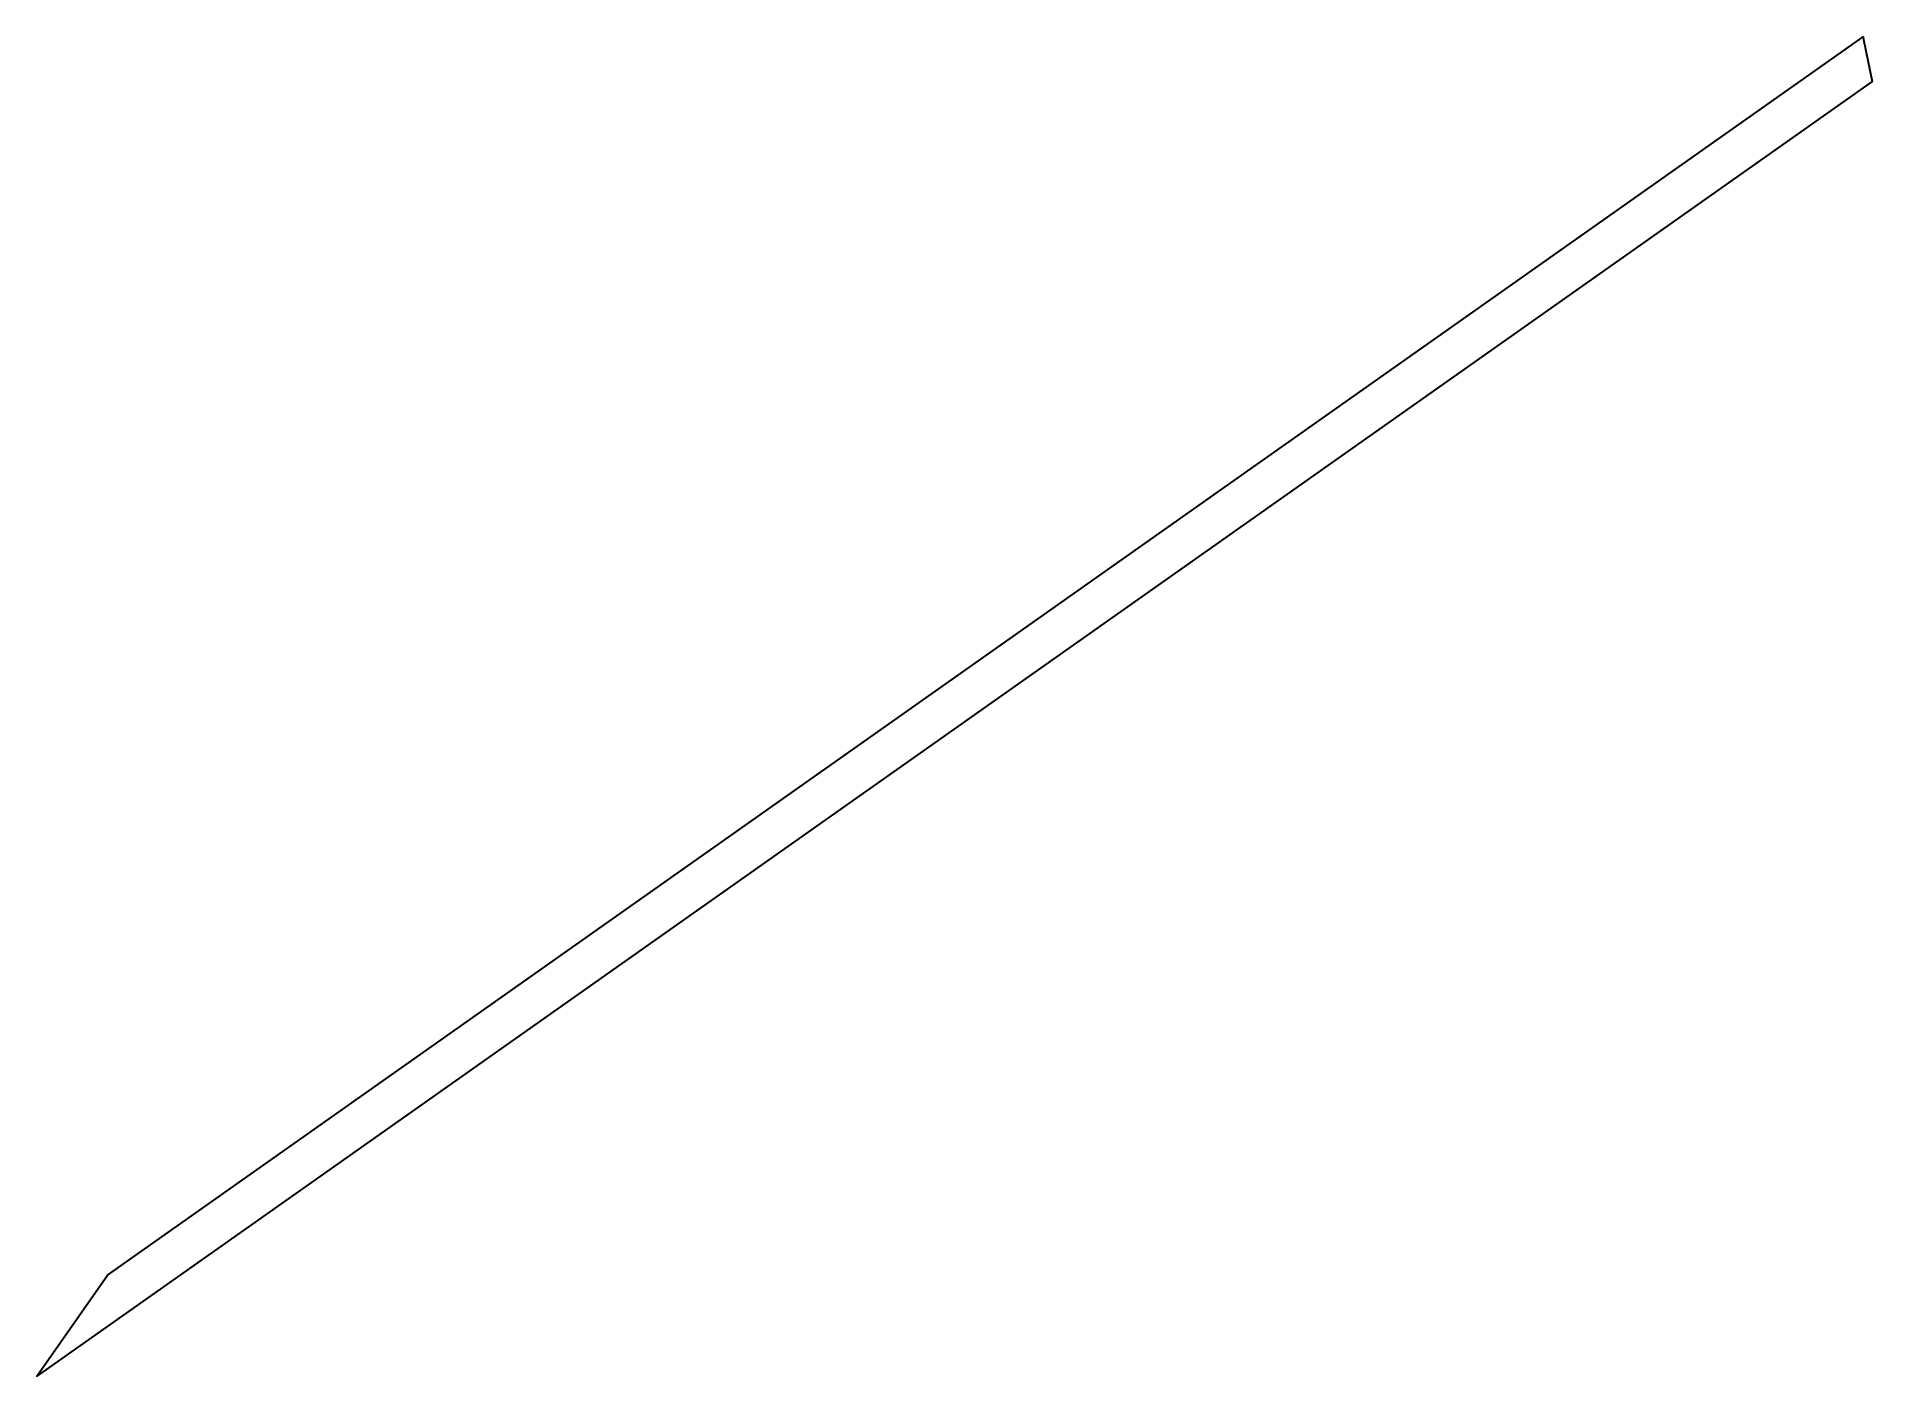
# Model space of a CAD drawing. Extents: x 613706 to 614069, y 647998 to 648263.
import ezdxf

# ---------------------------------------------------------------- set-up
doc = ezdxf.new("R2010")
doc.units = 0
doc.layers.add('_PARCELA_NOU_feb2025', color=50, linetype='Continuous')

msp = doc.modelspace()

# ---------------------------------------------------------------- linework, layer by layer
at = {"layer": '_PARCELA_NOU_feb2025'}
msp.add_lwpolyline([(614067.57, 648262.45), (614069.29, 648254.15), (613706.06, 647997.99), (613720.09, 648018.02), (614067.47, 648263)], close=True, dxfattribs=at)

doc.saveas('drawing.dxf')
